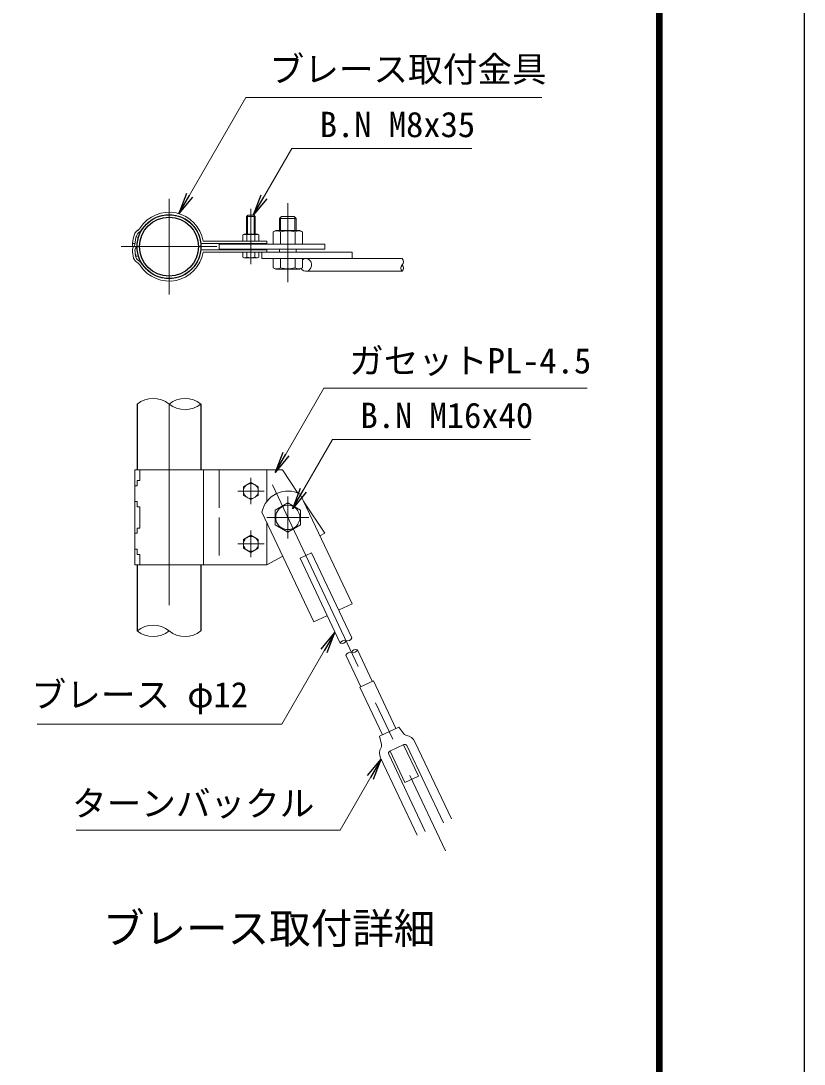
# Model space of a CAD drawing. Units: millimetres, scale not verified. Extents: x -10499 to 10501, y -7424 to 7426.
# Drawn here: x 6789 to 10501, y -4287 to 656 of the extents above; entities that cross this region are included whole.
import ezdxf
from ezdxf.enums import TextEntityAlignment as Align

# ---------------------------------------------------------------- set-up
doc = ezdxf.new("R2010")
doc.units = ezdxf.units.MM
doc.header["$LTSCALE"] = 30
doc.linetypes.add('DASHED', pattern=[7.5, 6, -1.5])
doc.linetypes.add('USER1', pattern=[50.8, 31.75, -6.35, 6.35, -6.35])
for name, color, linetype, lineweight in [('0-1_D-STR1', 1, 'Continuous', 25), ('0-4_D-BMK', 2, 'USER1', 13), ('0-5_D-STR3', 3, 'Continuous', 13), ('0-6_D-STR-DIM', 7, 'Continuous', 13), ('0-B_D-TTL-TXT', 7, 'Continuous', 13), ('0-C_D-STR-TXT', 7, 'Continuous', 13), ('0-E_D-TTL', 7, 'Continuous', 25)]:
    doc.layers.add(name, color=color, linetype=linetype, lineweight=lineweight)
doc.layers.add('0-7_0', color=7, linetype='Continuous')
doc.styles.add('ＭＳ ゴシック', font='')
doc.styles.get('ＭＳ ゴシック').set_extended_font_data('MS Gothic')

# ---------------------------------------------------------------- blocks, each defined once
blk = doc.blocks.new('_Open')
at = {"layer": '0-7_0'}
blk.add_line((-30, 5), (0, 0), dxfattribs=at)
blk.add_lwpolyline([(-30, -5), (0, 0), (-30, 0)], dxfattribs=at)

msp = doc.modelspace()

# ---------------------------------------------------------------- linework, layer by layer
at = {"layer": '0-1_D-STR1'}
for p, q in [((7339.82, -1159.35), (7339.82, -1471.85)), ((7642.32, -1159.35), (7642.32, -1471.85)), ((7339.82, -1921.85), (7339.82, -2234.35)), ((7642.32, -1921.85), (7642.32, -2234.35))]:
    msp.add_line(p, q, dxfattribs=at)
for radius in [151.25, 139.75]:
    msp.add_circle((7491.07, -413.74), radius, dxfattribs=at)
at = {"layer": '0-4_D-BMK'}
for p, q in [((7491.07, -186.86), (7491.07, -640.61)), ((7878.82, -235.01), (7878.82, -496.96)), ((8053.82, -582.74), (8053.82, -207.74)), ((7264.2, -413.74), (7717.95, -413.74)), ((7491.07, -1159.35), (7491.07, -2234.35)), ((7878.82, -1509.35), (7878.82, -1634.35)), ((7941.32, -1571.85), (7816.32, -1571.85)), ((7980.63, -1542.15), (8801.48, -3277.03)), ((8053.82, -1596.85), (8053.82, -1796.85)), ((8153.82, -1696.85), (7953.82, -1696.85)), ((7878.82, -1884.35), (7878.82, -1759.35)), ((7941.32, -1821.85), (7816.32, -1821.85))]:
    msp.add_line(p, q, dxfattribs=at)
at = {"layer": '0-5_D-STR3'}
for p, q in [((7858.82, -271.24), (7864.82, -265.24)), ((7858.82, -271.24), (7898.82, -271.24)), ((7858.82, -354.74), (7858.82, -271.24)), ((7862.57, -354.74), (7862.57, -267.49)), ((7864.82, -265.24), (7892.82, -265.24)), ((7898.82, -271.24), (7892.82, -265.24)), ((7895.07, -354.74), (7895.07, -267.49)), ((7898.82, -354.74), (7898.82, -271.24)), ((8013.82, -280.24), (8023.82, -270.24)), ((8093.82, -280.24), (8013.82, -280.24)), ((8013.82, -337.49), (8013.82, -280.24)), ((8019.82, -337.49), (8019.82, -274.24)), ((8083.82, -270.24), (8023.82, -270.24)), ((8093.82, -280.24), (8083.82, -270.24)), ((8087.82, -337.49), (8087.82, -274.24)), ((8093.82, -337.49), (8093.82, -280.24)), ((7343.31, -336.34), (7339.17, -339.15)), ((7349.78, -345.84), (7345.64, -348.66)), ((8111.32, -337.49), (7996.32, -337.49)), ((8019.18, -402.49), (8019.18, -344.29)), ((8088.47, -402.49), (8088.47, -344.29)), ((7335.1, -367.44), (7346.35, -369.82)), ((7953.82, -387.24), (7652.16, -387.24)), ((7841.3, -358.36), (7847.57, -354.74)), ((7841.3, -387.24), (7841.3, -358.36)), ((7916.35, -387.24), (7841.3, -387.24)), ((7910.07, -354.74), (7847.57, -354.74)), ((7860.06, -387.24), (7860.06, -358.36)), ((7897.59, -387.24), (7897.59, -358.36)), ((7916.35, -358.36), (7910.07, -354.74)), ((7916.35, -387.24), (7916.35, -358.36)), ((7953.82, -398.74), (7953.82, -387.24)), ((7317.47, -398.7), (7328.99, -398.7)), ((7324.18, -412.79), (7325.26, -411.71)), ((7332.31, -420.92), (7333.39, -419.84)), ((7953.82, -398.74), (7648.73, -398.74)), ((7953.82, -428.74), (7648.73, -428.74)), ((8358.06, -440.24), (7652.16, -440.24)), ((7728.82, -402.49), (8228.82, -402.49)), ((7728.82, -402.49), (7728.82, -424.99)), ((7728.82, -424.99), (8228.82, -424.99)), ((7841.3, -440.24), (7841.3, -463.26)), ((7860.06, -440.24), (7860.06, -463.26)), ((7897.59, -440.24), (7897.59, -463.26)), ((7916.35, -440.24), (7916.35, -463.26)), ((7931.35, -440.24), (7931.35, -470.24)), ((7953.82, -428.74), (7953.82, -440.24)), ((8013.82, -440.24), (8013.82, -424.99)), ((8093.82, -440.24), (8093.82, -424.99)), ((8228.82, -402.49), (8228.82, -424.99)), ((8358.06, -440.24), (8358.06, -470.24)), ((7335.1, -460.03), (7346.35, -457.65)), ((7343.31, -491.14), (7339.17, -488.32)), ((7349.78, -481.63), (7345.64, -478.81)), ((7847.32, -466.74), (7841.3, -463.26)), ((7847.32, -466.74), (7910.32, -466.74)), ((7910.32, -466.74), (7916.35, -463.26)), ((7931.35, -470.24), (8596.19, -470.24)), ((7984.54, -470.24), (7984.54, -513.43)), ((8019.18, -470.24), (8019.18, -513.43)), ((8088.47, -470.24), (8088.47, -513.43)), ((8123.11, -470.24), (8123.11, -513.43)), ((7996.32, -520.24), (7984.54, -513.43)), ((8111.32, -520.24), (7996.32, -520.24)), ((8111.32, -520.24), (8123.11, -513.43)), ((8139.36, -530.24), (8596.19, -530.24)), ((7328.32, -1471.85), (7328.32, -1921.85)), ((8028.82, -1471.85), (7328.32, -1471.85)), ((7353.32, -1471.85), (7353.32, -1521.85)), ((7653.82, -1471.85), (7653.82, -1921.85)), ((7953.82, -1471.85), (7953.82, -1621.85)), ((8028.82, -1471.85), (8101.9, -1581.47)), ((7353.32, -1521.85), (7339.82, -1521.85)), ((7339.82, -1521.85), (7339.82, -1546.85)), ((7339.82, -1546.85), (7328.32, -1546.85)), ((7339.82, -1621.85), (7328.32, -1621.85)), ((7339.82, -1621.85), (7339.82, -1646.85)), ((8112.14, -1586.29), (8358.06, -2106.05)), ((7353.32, -1646.85), (7339.82, -1646.85)), ((7353.32, -1646.85), (7353.32, -1746.85)), ((7931.35, -1671.82), (8177.27, -2191.58)), ((7953.82, -1719.31), (7953.82, -1921.85)), ((7339.82, -1771.85), (7328.32, -1771.85)), ((7339.82, -1746.85), (7339.82, -1771.85)), ((7353.32, -1746.85), (7339.82, -1746.85)), ((7339.82, -1846.85), (7328.32, -1846.85)), ((7339.82, -1871.85), (7339.82, -1846.85)), ((7353.32, -1871.85), (7339.82, -1871.85)), ((7353.32, -1871.85), (7353.32, -1921.85)), ((8112.24, -1890.47), (8166.48, -1864.81)), ((8166.48, -1864.81), (8356.96, -2267.4)), ((7953.82, -1921.85), (7328.32, -1921.85)), ((8029.99, -1880.3), (7953.82, -1921.85)), ((8112.24, -1890.47), (8302.73, -2293.06)), ((8297.05, -2134.91), (8358.06, -2106.05)), ((8177.27, -2191.58), (8238.29, -2162.71)), ((8329.46, -2349.56), (8400.13, -2498.93)), ((8383.69, -2323.89), (8454.37, -2473.27)), ((8395.16, -2501.28), (8459.34, -2470.91)), ((8459.34, -2470.91), (8566.26, -2696.89)), ((8395.16, -2501.28), (8502.08, -2727.26)), ((8488.98, -2733.46), (8579.37, -2690.69)), ((8579.37, -2690.69), (8603.61, -2722.37)), ((8488.98, -2733.46), (8498.1, -2772.29)), ((8656.16, -2759.46), (8829.37, -3125.55)), ((8536.63, -2804.95), (8604.42, -2772.87)), ((8538.44, -2804.09), (8609, -2953.24)), ((8602.61, -2773.73), (8673.18, -2922.88)), ((8617.74, -2777.64), (8790.95, -3143.73)), ((8493.45, -2836.44), (8666.66, -3202.53)), ((8531.87, -2818.27), (8705.08, -3184.36)), ((8609, -2953.24), (8673.18, -2922.88))]:
    msp.add_line(p, q, dxfattribs=at)
at = {"layer": '0-5_D-STR3', "linetype": 'DASHED'}
msp.add_line((7728.82, -1471.85), (7728.82, -1921.85), dxfattribs=at)
at = {"layer": '0-5_D-STR3'}
for points in [[(7984.54, -402.49), (7984.54, -344.29), (7996.32, -337.49)], [(8123.11, -402.49), (8123.11, -344.29), (8111.32, -337.49)], [(8129.32, -1622.59), (8228.82, -1771.85), (8205.86, -1784.37)]]:
    msp.add_lwpolyline(points, dxfattribs=at)
for points in [[(7878.82, -1531.35), (7843.75, -1551.6), (7843.75, -1592.1), (7878.82, -1612.35), (7913.9, -1592.1), (7913.9, -1551.6)], [(8053.82, -1627.57), (7993.82, -1662.21), (7993.82, -1731.49), (8053.82, -1766.13), (8113.82, -1731.49), (8113.82, -1662.21)], [(7878.82, -1862.35), (7843.75, -1842.1), (7843.75, -1801.6), (7878.82, -1781.35), (7913.9, -1801.6), (7913.9, -1842.1)]]:
    msp.add_lwpolyline(points, close=True, dxfattribs=at)
for centre, radius in [((7878.82, -1571.85), 35.17), ((8053.82, -1696.85), 57.5), ((7878.82, -1821.85), 35.17)]:
    msp.add_circle(centre, radius, dxfattribs=at)
for centre, radius, start, end in [((7491.07, -413.74), 163.25, 9.34203, 146.56403), ((7491.07, -413.74), 151.75, 8.12234, 146.58211), ((7358.23, -366.34), 33.21, 125.43571, 159.52262), ((7308.25, -292.42), 56.17, 307.86461, 326.1), ((7308.25, -292.42), 67.67, 307.86461, 326.1), ((8001.86, -369.6), 30.67, 55.61587, 124.38413), ((8053.82, -453.57), 114.64, 72.41211, 107.58789), ((8105.79, -369.6), 30.67, 55.61587, 124.38413), ((7491.07, -413.74), 174.25, 160.23213, 175.04957), ((7491.07, -413.74), 162.75, 160.25412, 176.75773), ((7358.23, -366.34), 21.71, 125.43571, 159.52262), ((7491.07, -413.74), 151.25, 163.12037, 174.6988), ((7648.73, -391.24), 7.5, 188.12234, 270), ((7850.68, -372.07), 16.61, 55.61586, 124.38414), ((7878.82, -417.56), 62.1, 72.4121, 107.5879), ((7906.97, -372.07), 16.61, 55.61585, 124.38416), ((7340.44, -429.05), 23, 135, 183.94314), ((7356.19, -398.62), 38.71, 180.11864, 206.55208), ((7562.66, -413.74), 245.75, 183.94314, 192.30868), ((7317.12, -403.58), 11.5, 315, 357.63166), ((7340.44, -429.05), 11.5, 135, 183.94314), ((7562.66, -413.74), 234.25, 183.94314, 192.20298), ((7491.07, -413.74), 162.75, 185.10988, 196.53121), ((7317.12, -403.58), 23, 315, 357.63166), ((7491.07, -413.74), 163.25, 213.43597, 350.65797), ((7491.07, -413.74), 151.75, 213.41789, 351.87766), ((7648.73, -436.24), 7.5, 90, 171.87766), ((7360.58, -454.99), 39.62, 186.00109, 237.89976), ((7360.58, -454.99), 28.12, 186.00109, 237.89976), ((7308.25, -535.05), 56.17, 33.9, 52.13539), ((7308.25, -535.05), 67.67, 33.9, 52.13539), ((7850.68, -449.55), 16.61, 235.61585, 304.38415), ((7878.82, -404.06), 62.1, 252.4121, 287.5879), ((7906.97, -449.55), 16.61, 235.61585, 304.38415), ((8001.86, -488.12), 30.67, 235.61585, 304.38414), ((8053.82, -404.15), 114.64, 252.41211, 287.58789), ((8105.79, -488.12), 30.67, 235.61586, 304.38415), ((8053.82, -1696.85), 125, 62.19074, 168.45095), ((8619.49, -2710.22), 20, 217.4201, 261.43973), ((8608.7, -2781.91), 52.5, 25.32084, 81.43973), ((8540.9, -2813.99), 52.5, 149.20196, 205.32084), ((8478.63, -2776.87), 20, 329.20196, 13.22159), ((8540.9, -2813.99), 10, 115.32084, 205.32084), ((8608.7, -2781.91), 10, 25.32084, 115.32084)]:
    msp.add_arc(centre, radius, start, end, dxfattribs=at)
msp.add_ellipse((8139.36, -500.24), major_axis=(0, 30), ratio=0.903927, start_param=2.1647034, end_param=6.9259796, dxfattribs=at)
at = {"layer": '0-6_D-STR-DIM'}
for centre, radius, start, end in [((8581.1, -485.24), 21.28, 315.18146, 44.81854), ((8611.29, -515.24), 21.28, 135.18146, 224.81854), ((8581.1, -515.24), 21.28, 315.18146, 44.81854), ((7415.45, -1252.66), 120.11, 50.97549, 129.02451), ((7566.7, -1252.66), 120.11, 50.97549, 129.02451), ((7566.7, -1066.04), 120.11, 230.97549, 309.02451), ((7415.45, -2327.66), 120.11, 50.97549, 129.02451), ((7415.45, -2141.04), 120.11, 230.97549, 309.02451), ((7566.7, -2141.04), 120.11, 230.97549, 309.02451), ((8336.95, -2260.17), 21.28, 250.5023, 340.13939), ((8322.74, -2300.29), 21.28, 70.5023, 160.13939), ((8309.83, -2273), 21.28, 250.5023, 340.13939), ((8376.59, -2343.95), 21.28, 70.5023, 160.13939), ((8349.47, -2356.78), 21.28, 70.5023, 160.13939), ((8363.68, -2316.66), 21.28, 250.5023, 340.13939)]:
    msp.add_arc(centre, radius, start, end, dxfattribs=at)
at = {"layer": '0-C_D-STR-TXT'}
for points in [[(9257.44, 292.41), (7854.75, 292.41), (7538.43, -255.47)], [(8926.6, 51.43), (8072.76, 51.43), (7890.94, -263.5)], [(9472, -1084.97), (8224.77, -1084.97), (7995.46, -1482.13)], [(9204.13, -1326.74), (8265.91, -1326.74), (8077.21, -1653.57)], [(6866.59, -2676.09), (8025.63, -2676.09), (8275.01, -2244.16)], [(7050.82, -3178.93), (8301.23, -3178.93), (8494.93, -2843.42)]]:
    msp.add_lwpolyline(points, dxfattribs=at)
at = {"layer": '0-E_D-TTL', "color": 2}
msp.add_lwpolyline([(-10499.2, 7425.57), (10500.8, 7425.57), (10500.8, -7424.43), (-10499.2, -7424.43)], close=True, dxfattribs=at)
at = {"layer": '0-E_D-TTL'}
for points in [[(-9824.2, 6875.57), (9825.8, 6875.57), (9825.8, -6874.43), (-9824.2, -6874.43)], [(-9817.95, 6869.32), (9819.55, 6869.32), (9819.55, -6868.18), (-9817.95, -6868.18)], [(-9811.7, 6863.07), (9813.3, 6863.07), (9813.3, -6861.93), (-9811.7, -6861.93)], [(-9805.45, 6856.82), (9807.05, 6856.82), (9807.05, -6855.68), (-9805.45, -6855.68)], [(-9799.2, 6850.57), (9800.8, 6850.57), (9800.8, -6849.43), (-9799.2, -6849.43)]]:
    msp.add_lwpolyline(points, close=True, dxfattribs=at)

# ---------------------------------------------------------------- block references
at = {"layer": '0-C_D-STR-TXT', "xscale": 3.333333, "yscale": 3.333333}
for p, rotation in [((7537.43, -257.21), 240), ((7889.94, -265.24), 240), ((7994.46, -1483.86), 240), ((8076.21, -1655.3), 240), ((8276.01, -2242.43), 60), ((8495.93, -2841.69), 60)]:
    msp.add_blockref('_Open', p, dxfattribs=dict(at, rotation=rotation))

# ---------------------------------------------------------------- texts
at = {"layer": '0-B_D-TTL-TXT', "style": 'ＭＳ ゴシック'}
msp.add_text('ブレース取付詳細', height=144.3, dxfattribs=at).set_placement((7178.11, -3759.08), align=Align.BOTTOM_LEFT)
at = {"layer": '0-C_D-STR-TXT', "style": 'ＭＳ ゴシック'}
for s, p in [('ブレース取付金具', (7967.46, 330.85)), ('B.N M8x35', (8205.15, 68.93)), ('ガセットPL-4.5', (8344.46, -1050.65)), ('B.N M16x40', (8398.29, -1309.23)), ('ブレース φ12', (6839.31, -2632.57)), ('ターンバックル', (7031.15, -3147.78))]:
    msp.add_text(s, height=120.3, dxfattribs=at).set_placement(p, align=Align.BOTTOM_LEFT)

doc.saveas('drawing.dxf')
